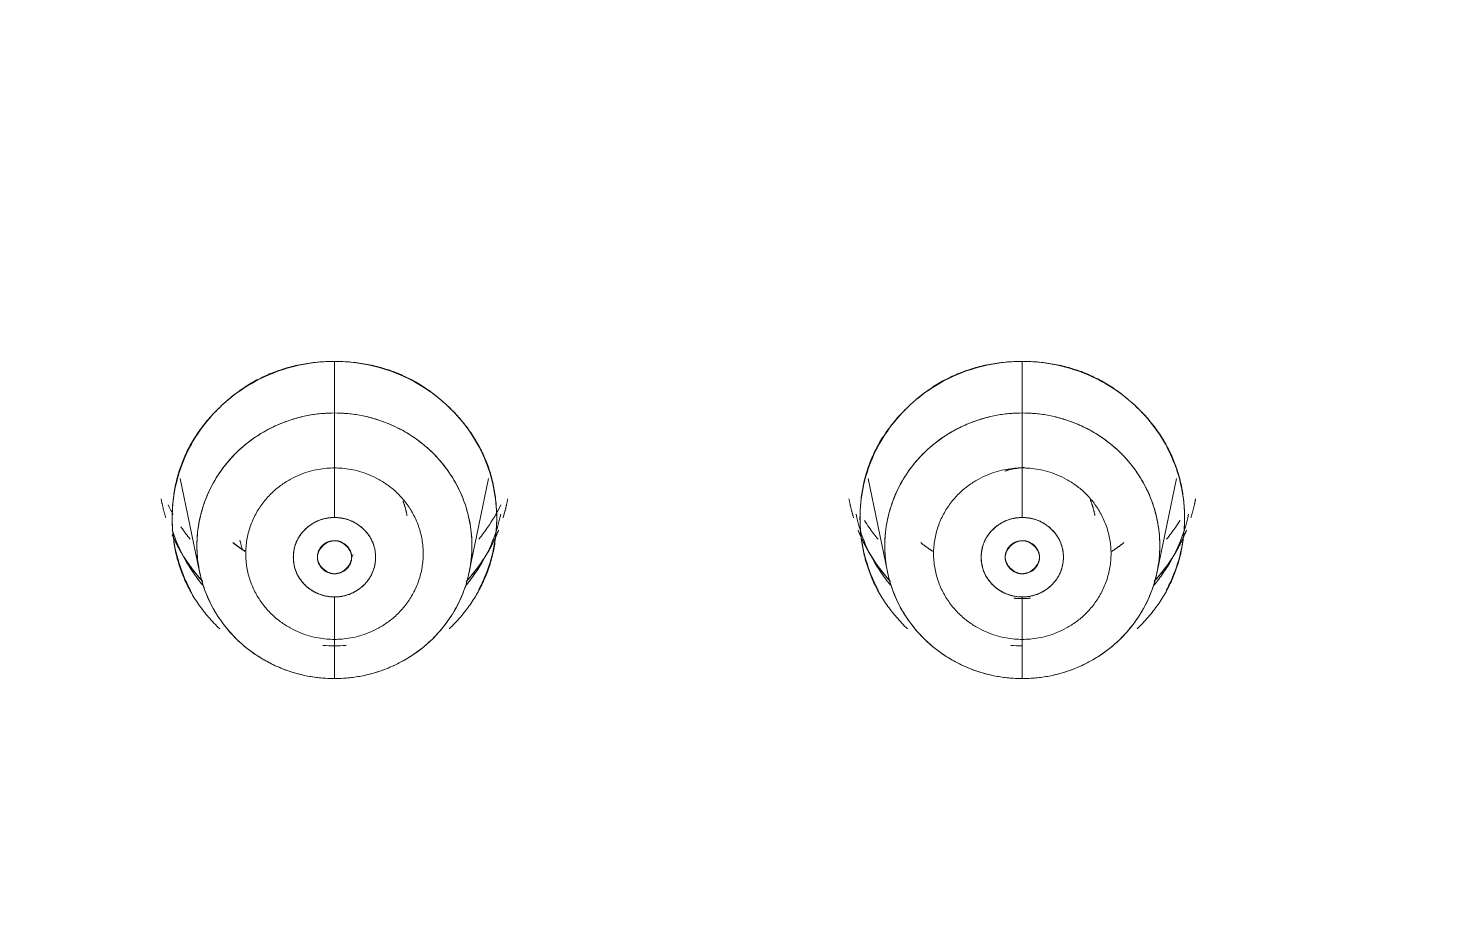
# Model space of a CAD drawing. Header units: inches. Extents: x 1105 to 1525, y -292 to 302.
# Drawn here: x 1171.2 to 1189.75, y 15.59 to 27.07 of the extents above; entities that cross this region are included whole.
import ezdxf

# ---------------------------------------------------------------- set-up
doc = ezdxf.new("R2010")
doc.units = ezdxf.units.IN
doc.header["$LTSCALE"] = 2.42
doc.header["$MEASUREMENT"] = 0
doc.layers.get('0').update_dxf_attribs({"linetype": 'CONTINUOUS'})

msp = doc.modelspace()

# ---------------------------------------------------------------- linework, layer by layer
at = {"linetype": 'Continuous', "lineweight": 18, "extrusion": (0, 1, 0)}
for p, q in [((1173.184, 21.178), (1173.436, 19.958)), ((1176.965, 19.958), (1177.217, 21.178)), ((1182.184, 21.178), (1182.436, 19.958)), ((1185.965, 19.958), (1186.217, 21.178))]:
    msp.add_line(p, q, dxfattribs=at)
at = {"linetype": 'Continuous', "lineweight": 18}
for points, degree, knots in [([(1183.16, -24.844), (1173.054, -20.203), (1165.122, -12.575), (1157.612, -5.352), (1152.851, 3.801), (1148.1, 12.935), (1146.579, 23.056), (1145.102, 32.89), (1146.829, 42.688), (1148.577, 52.61), (1153.437, 61.514), (1158.373, 70.556), (1166.012, 77.63), (1173.092, 84.183), (1181.872, 88.451), (1188.537, 91.69), (1195.817, 93.394)], 2, [0, 0, 0, 0.125, 0.125, 0.25, 0.25, 0.375, 0.375, 0.5, 0.5, 0.625, 0.625, 0.75, 0.75, 0.875, 0.875, 1, 1, 1]), ([(1195.817, 93.394), (1194.604, 93.111), (1192.161, 92.467), (1188.553, 91.294), (1184.946, 89.889), (1181.244, 88.191), (1177.326, 86.085), (1173.184, 83.461), (1169.003, 80.328), (1165, 76.776), (1161.318, 72.914), (1157.993, 68.788), (1155.031, 64.407), (1152.453, 59.802), (1150.289, 55.026), (1148.555, 50.141), (1147.254, 45.198), (1146.376, 40.219), (1145.911, 35.194), (1145.864, 30.105), (1146.249, 24.963), (1147.079, 19.816), (1148.354, 14.729), (1150.061, 9.758), (1152.188, 4.944), (1154.719, 0.32), (1157.639, -4.089), (1160.936, -8.26), (1164.57, -12.14), (1168.497, -15.693), (1172.779, -18.975), (1177.638, -22.093), (1181.216, -23.951), (1183.16, -24.844)], 3, [0, 0, 0, 0, 0.02331, 0.047285, 0.07108, 0.095945, 0.123802, 0.154795, 0.1884, 0.222556, 0.25624, 0.289837, 0.323579, 0.357347, 0.390978, 0.424296, 0.45713, 0.48953, 0.52189, 0.554616, 0.587855, 0.621501, 0.655267, 0.688982, 0.722689, 0.756391, 0.790045, 0.823824, 0.857771, 0.891138, 0.924242, 0.959792, 1, 1, 1, 1]), ([(1195.887, 93.19), (1194.269, 92.811), (1192.665, 92.372), (1189.498, 91.376), (1187.934, 90.819), (1184.855, 89.592), (1183.34, 88.921), (1180.368, 87.468), (1178.911, 86.687), (1176.063, 85.018), (1174.672, 84.131), (1171.966, 82.256), (1170.649, 81.268), (1168.1, 79.198), (1166.866, 78.116), (1164.488, 75.862), (1163.344, 74.692), (1161.153, 72.269), (1160.105, 71.017), (1158.113, 68.438), (1157.168, 67.112), (1155.387, 64.394), (1154.55, 63.001), (1152.99, 60.158), (1152.267, 58.708), (1150.938, 55.758), (1150.332, 54.258), (1149.241, 51.218), (1148.756, 49.678), (1147.91, 46.566), (1147.549, 44.995), (1146.953, 41.829), (1146.718, 40.235), (1146.376, 37.035), (1146.269, 35.429), (1146.182, 32.212), (1146.202, 30.603), (1146.372, 27.389), (1146.52, 25.786), (1146.944, 22.595), (1147.22, 21.007), (1147.897, 17.857), (1148.298, 16.294), (1149.223, 13.203), (1149.748, 11.675), (1150.916, 8.662), (1151.56, 7.178), (1152.965, 4.26), (1153.725, 2.828), (1155.357, 0.023), (1156.229, -1.349), (1158.08, -4.024), (1159.058, -5.327), (1161.116, -7.857), (1162.195, -9.084), (1164.448, -11.454), (1165.622, -12.597), (1168.057, -14.792), (1169.318, -15.845), (1171.92, -17.853), (1173.26, -18.809), (1176.014, -20.619), (1177.427, -21.473), (1179.594, -22.672), (1180.325, -23.059), (1181.8, -23.805), (1182.545, -24.164), (1183.297, -24.509)], 3, [0, 0, 0, 0, 0.03125, 0.03125, 0.0625, 0.0625, 0.09375, 0.09375, 0.125, 0.125, 0.15625, 0.15625, 0.1875, 0.1875, 0.21875, 0.21875, 0.25, 0.25, 0.28125, 0.28125, 0.3125, 0.3125, 0.34375, 0.34375, 0.375, 0.375, 0.40625, 0.40625, 0.4375, 0.4375, 0.46875, 0.46875, 0.5, 0.5, 0.53125, 0.53125, 0.5625, 0.5625, 0.59375, 0.59375, 0.625, 0.625, 0.65625, 0.65625, 0.6875, 0.6875, 0.71875, 0.71875, 0.75, 0.75, 0.78125, 0.78125, 0.8125, 0.8125, 0.84375, 0.84375, 0.875, 0.875, 0.90625, 0.90625, 0.9375, 0.9375, 0.96875, 0.96875, 0.984375, 0.984375, 1, 1, 1, 1]), ([(1183.289, -24.505), (1181.354, -23.617), (1177.792, -21.767), (1172.956, -18.664), (1168.694, -15.396), (1164.784, -11.86), (1161.167, -7.998), (1157.885, -3.846), (1154.979, 0.543), (1152.459, 5.146), (1150.342, 9.938), (1148.642, 14.885), (1147.374, 19.949), (1146.548, 25.073), (1146.164, 30.191), (1146.211, 35.257), (1146.674, 40.259), (1147.548, 45.215), (1148.843, 50.135), (1150.569, 54.998), (1152.723, 59.751), (1155.289, 64.335), (1158.238, 68.696), (1161.548, 72.803), (1165.213, 76.647), (1169.197, 80.184), (1173.359, 83.302), (1177.482, 85.914), (1181.382, 88.011), (1185.067, 89.7), (1188.657, 91.099), (1192.249, 92.266), (1194.68, 92.907), (1195.887, 93.19)], 3, [0, 0, 0, 0, 0.040208, 0.075758, 0.108862, 0.142229, 0.176176, 0.209955, 0.243609, 0.277311, 0.311018, 0.344733, 0.378499, 0.412145, 0.445384, 0.47811, 0.51047, 0.54287, 0.575704, 0.609022, 0.642653, 0.676421, 0.710163, 0.74376, 0.777444, 0.8116, 0.845205, 0.876198, 0.904055, 0.92892, 0.952715, 0.97669, 1, 1, 1, 1]), ([(1195.942, 92.944), (1195.278, 92.788), (1193.932, 92.452), (1191.85, 91.861), (1189.626, 91.148), (1187.206, 90.273), (1184.57, 89.197), (1181.68, 87.861), (1178.509, 86.193), (1175.108, 84.144), (1171.604, 81.714), (1168.128, 78.936), (1164.76, 75.832), (1161.565, 72.424), (1158.626, 68.779), (1156.017, 64.998), (1153.763, 61.162), (1151.828, 57.263), (1150.148, 53.183), (1148.696, 48.764), (1147.526, 43.952), (1146.74, 38.894), (1146.394, 33.871), (1146.456, 29.107), (1146.854, 24.645), (1147.546, 20.374), (1148.538, 16.159), (1149.858, 11.935), (1151.527, 7.71), (1153.556, 3.523), (1155.953, -0.594), (1158.733, -4.617), (1161.903, -8.507), (1165.434, -12.192), (1169.312, -15.634), (1173.576, -18.842), (1178.27, -21.793), (1181.643, -23.525), (1183.389, -24.327)], 3, [0, 0, 0, 0, 0.012877, 0.026182, 0.040866, 0.057017, 0.074851, 0.094746, 0.117357, 0.142822, 0.1702, 0.198546, 0.22774, 0.257817, 0.288122, 0.317765, 0.346344, 0.374075, 0.40202, 0.431901, 0.46441, 0.498312, 0.531537, 0.562478, 0.591123, 0.618801, 0.646723, 0.67536, 0.704779, 0.734836, 0.765433, 0.796801, 0.829058, 0.861893, 0.894616, 0.928155, 0.963584, 1, 1, 1, 1]), ([(1183.475, -24.204), (1181.734, -23.404), (1178.372, -21.678), (1173.692, -18.736), (1169.441, -15.537), (1165.576, -12.106), (1162.055, -8.433), (1158.895, -4.554), (1156.123, -0.544), (1153.734, 3.56), (1151.711, 7.734), (1150.047, 11.946), (1148.731, 16.157), (1147.742, 20.36), (1147.053, 24.618), (1146.656, 29.066), (1146.594, 33.815), (1146.939, 38.822), (1147.722, 43.865), (1148.889, 48.662), (1150.336, 53.068), (1152.011, 57.135), (1153.94, 61.022), (1156.188, 64.846), (1158.788, 68.615), (1161.718, 72.249), (1164.903, 75.646), (1168.261, 78.741), (1171.726, 81.511), (1175.219, 83.933), (1178.61, 85.976), (1181.771, 87.638), (1184.652, 88.97), (1187.28, 90.043), (1189.693, 90.915), (1191.91, 91.625), (1193.986, 92.214), (1195.327, 92.55), (1195.989, 92.705)], 3, [0, 0, 0, 0, 0.036416, 0.071845, 0.105384, 0.138107, 0.170942, 0.203199, 0.234567, 0.265164, 0.295221, 0.32464, 0.353277, 0.381199, 0.408877, 0.437522, 0.468463, 0.501688, 0.53559, 0.568099, 0.59798, 0.625925, 0.653656, 0.682235, 0.711878, 0.742183, 0.77226, 0.801454, 0.8298, 0.857178, 0.882643, 0.905254, 0.925149, 0.942983, 0.959134, 0.973818, 0.987123, 1, 1, 1, 1]), ([(1195.989, 92.705), (1190.909, 91.516), (1186.093, 89.553), (1178.41, 86.421), (1171.798, 81.502), (1163.367, 75.231), (1157.464, 66.671), (1151.741, 58.371), (1148.987, 48.775), (1147.391, 43.216), (1146.878, 37.49), (1146.396, 32.1), (1146.878, 26.727), (1147.761, 16.884), (1151.751, 7.786), (1153.875, 2.943), (1156.81, -1.487), (1159.909, -6.167), (1163.819, -10.247), (1167.839, -14.442), (1172.559, -17.845), (1177.695, -21.549), (1183.475, -24.204)], 2, [0, 0, 0, 0.125, 0.125, 0.25, 0.25, 0.375, 0.375, 0.5, 0.5, 0.5625, 0.5625, 0.625, 0.625, 0.75, 0.75, 0.8125, 0.8125, 0.875, 0.875, 0.9375, 0.9375, 1, 1, 1]), ([(1181.299, -25.267), (1178.565, -23.938), (1173.289, -20.914), (1166.096, -15.37), (1159.761, -8.923), (1154.404, -1.695), (1150.129, 6.176), (1147.016, 14.541), (1145.124, 23.24), (1144.7, 29.152), (1144.7, 32.107)], 3, [0, 0, 0, 0, 0.125, 0.25, 0.375, 0.5, 0.625, 0.75, 0.875, 1, 1, 1, 1]), ([(1175.201, 22.711), (1175.062, 22.711), (1174.923, 22.697), (1174.65, 22.645), (1174.516, 22.606), (1174.26, 22.503), (1174.137, 22.44), (1173.905, 22.29), (1173.798, 22.205), (1173.601, 22.015), (1173.512, 21.911), (1173.358, 21.688), (1173.292, 21.569), (1173.186, 21.321), (1173.145, 21.192), (1173.091, 20.928), (1173.077, 20.794), (1173.077, 20.526), (1173.091, 20.392), (1173.145, 20.128), (1173.186, 19.999), (1173.263, 19.82), (1173.289, 19.767), (1173.317, 19.714)], 3, [0, 0, 0, 0, 0.095767, 0.095767, 0.191534, 0.191534, 0.287301, 0.287301, 0.383068, 0.383068, 0.478835, 0.478835, 0.574603, 0.574603, 0.67037, 0.67037, 0.766137, 0.766137, 0.861904, 0.861904, 0.957671, 0.957671, 1, 1, 1, 1]), ([(1173.699, 19.21), (1173.078, 19.81), (1173.077, 21.509), (1174.321, 22.711), (1175.201, 22.711)], 2, [0, 0, 0, 0.333319, 0.66666, 1, 1, 1]), ([(1177.084, 19.714), (1177.112, 19.767), (1177.138, 19.82), (1177.215, 19.999), (1177.256, 20.128), (1177.31, 20.392), (1177.324, 20.526), (1177.324, 20.794), (1177.31, 20.928), (1177.256, 21.192), (1177.215, 21.321), (1177.109, 21.569), (1177.043, 21.688), (1176.889, 21.911), (1176.8, 22.015), (1176.603, 22.205), (1176.496, 22.29), (1176.264, 22.44), (1176.141, 22.503), (1175.885, 22.606), (1175.751, 22.645), (1175.478, 22.697), (1175.339, 22.711), (1175.201, 22.711)], 3, [0, 0, 0, 0, 0.042329, 0.042329, 0.138096, 0.138096, 0.233863, 0.233863, 0.32963, 0.32963, 0.425397, 0.425397, 0.521165, 0.521165, 0.616932, 0.616932, 0.712699, 0.712699, 0.808466, 0.808466, 0.904233, 0.904233, 1, 1, 1, 1]), ([(1184.201, 22.711), (1184.062, 22.711), (1183.923, 22.697), (1183.65, 22.645), (1183.516, 22.606), (1183.26, 22.503), (1183.137, 22.44), (1182.905, 22.29), (1182.798, 22.205), (1182.601, 22.015), (1182.512, 21.911), (1182.358, 21.688), (1182.292, 21.569), (1182.186, 21.321), (1182.145, 21.192), (1182.091, 20.928), (1182.077, 20.794), (1182.077, 20.526), (1182.091, 20.392), (1182.145, 20.128), (1182.186, 19.999), (1182.263, 19.82), (1182.289, 19.767), (1182.317, 19.714)], 3, [0, 0, 0, 0, 0.095767, 0.095767, 0.191534, 0.191534, 0.287301, 0.287301, 0.383068, 0.383068, 0.478835, 0.478835, 0.574603, 0.574603, 0.67037, 0.67037, 0.766137, 0.766137, 0.861904, 0.861904, 0.957671, 0.957671, 1, 1, 1, 1]), ([(1182.699, 19.21), (1182.078, 19.81), (1182.077, 21.509), (1183.321, 22.711), (1184.201, 22.711)], 2, [0, 0, 0, 0.333319, 0.66666, 1, 1, 1]), ([(1186.084, 19.714), (1186.112, 19.767), (1186.138, 19.82), (1186.215, 19.999), (1186.256, 20.128), (1186.31, 20.392), (1186.324, 20.526), (1186.324, 20.794), (1186.31, 20.928), (1186.256, 21.192), (1186.215, 21.321), (1186.109, 21.569), (1186.043, 21.688), (1185.889, 21.911), (1185.8, 22.015), (1185.603, 22.205), (1185.496, 22.29), (1185.264, 22.44), (1185.141, 22.503), (1184.885, 22.606), (1184.751, 22.645), (1184.478, 22.697), (1184.339, 22.711), (1184.201, 22.711)], 3, [0, 0, 0, 0, 0.042329, 0.042329, 0.138096, 0.138096, 0.233863, 0.233863, 0.32963, 0.32963, 0.425397, 0.425397, 0.521165, 0.521165, 0.616932, 0.616932, 0.712699, 0.712699, 0.808466, 0.808466, 0.904233, 0.904233, 1, 1, 1, 1]), ([(1175.201, 18.56), (1175.083, 18.56), (1174.965, 18.571), (1174.734, 18.615), (1174.621, 18.649), (1174.403, 18.736), (1174.299, 18.79), (1174.103, 18.916), (1174.011, 18.989), (1173.845, 19.149), (1173.77, 19.238), (1173.639, 19.427), (1173.583, 19.528), (1173.493, 19.738), (1173.459, 19.847), (1173.413, 20.07), (1173.401, 20.184), (1173.401, 20.412), (1173.413, 20.525), (1173.459, 20.749), (1173.493, 20.858), (1173.583, 21.068), (1173.639, 21.169), (1173.77, 21.358), (1173.845, 21.447), (1174.011, 21.607), (1174.103, 21.68), (1174.299, 21.806), (1174.403, 21.86), (1174.621, 21.947), (1174.734, 21.98), (1174.965, 22.025), (1175.083, 22.036), (1175.201, 22.036)], 3, [0, 0, 0, 0, 0.0625, 0.0625, 0.125, 0.125, 0.1875, 0.1875, 0.25, 0.25, 0.3125, 0.3125, 0.375, 0.375, 0.4375, 0.4375, 0.5, 0.5, 0.5625, 0.5625, 0.625, 0.625, 0.6875, 0.6875, 0.75, 0.75, 0.8125, 0.8125, 0.875, 0.875, 0.9375, 0.9375, 1, 1, 1, 1]), ([(1175.201, 22.036), (1175.318, 22.036), (1175.436, 22.025), (1175.667, 21.98), (1175.78, 21.947), (1175.998, 21.86), (1176.102, 21.806), (1176.298, 21.68), (1176.39, 21.607), (1176.556, 21.447), (1176.631, 21.358), (1176.762, 21.169), (1176.818, 21.068), (1176.908, 20.858), (1176.942, 20.749), (1176.988, 20.525), (1177, 20.412), (1177, 20.184), (1176.988, 20.07), (1176.942, 19.847), (1176.908, 19.738), (1176.818, 19.528), (1176.762, 19.427), (1176.631, 19.238), (1176.556, 19.149), (1176.39, 18.989), (1176.298, 18.916), (1176.102, 18.79), (1175.998, 18.736), (1175.78, 18.649), (1175.667, 18.615), (1175.436, 18.571), (1175.318, 18.56), (1175.201, 18.56)], 3, [0, 0, 0, 0, 0.0625, 0.0625, 0.125, 0.125, 0.1875, 0.1875, 0.25, 0.25, 0.3125, 0.3125, 0.375, 0.375, 0.4375, 0.4375, 0.5, 0.5, 0.5625, 0.5625, 0.625, 0.625, 0.6875, 0.6875, 0.75, 0.75, 0.8125, 0.8125, 0.875, 0.875, 0.9375, 0.9375, 1, 1, 1, 1]), ([(1184.201, 18.56), (1184.083, 18.56), (1183.965, 18.571), (1183.734, 18.615), (1183.621, 18.649), (1183.403, 18.736), (1183.299, 18.79), (1183.103, 18.916), (1183.011, 18.989), (1182.845, 19.149), (1182.77, 19.238), (1182.639, 19.427), (1182.583, 19.528), (1182.493, 19.738), (1182.459, 19.847), (1182.413, 20.07), (1182.401, 20.184), (1182.401, 20.412), (1182.413, 20.525), (1182.459, 20.749), (1182.493, 20.858), (1182.583, 21.068), (1182.639, 21.169), (1182.77, 21.358), (1182.845, 21.447), (1183.011, 21.607), (1183.103, 21.68), (1183.299, 21.806), (1183.403, 21.86), (1183.621, 21.947), (1183.734, 21.98), (1183.965, 22.025), (1184.083, 22.036), (1184.201, 22.036)], 3, [0, 0, 0, 0, 0.0625, 0.0625, 0.125, 0.125, 0.1875, 0.1875, 0.25, 0.25, 0.3125, 0.3125, 0.375, 0.375, 0.4375, 0.4375, 0.5, 0.5, 0.5625, 0.5625, 0.625, 0.625, 0.6875, 0.6875, 0.75, 0.75, 0.8125, 0.8125, 0.875, 0.875, 0.9375, 0.9375, 1, 1, 1, 1]), ([(1184.201, 22.036), (1184.318, 22.036), (1184.436, 22.025), (1184.667, 21.98), (1184.78, 21.947), (1184.998, 21.86), (1185.102, 21.806), (1185.298, 21.68), (1185.39, 21.607), (1185.556, 21.447), (1185.631, 21.358), (1185.762, 21.169), (1185.818, 21.068), (1185.908, 20.858), (1185.942, 20.749), (1185.988, 20.525), (1186, 20.412), (1186, 20.184), (1185.988, 20.07), (1185.942, 19.847), (1185.908, 19.738), (1185.818, 19.528), (1185.762, 19.427), (1185.631, 19.238), (1185.556, 19.149), (1185.39, 18.989), (1185.298, 18.916), (1185.102, 18.79), (1184.998, 18.736), (1184.78, 18.649), (1184.667, 18.615), (1184.436, 18.571), (1184.318, 18.56), (1184.201, 18.56)], 3, [0, 0, 0, 0, 0.0625, 0.0625, 0.125, 0.125, 0.1875, 0.1875, 0.25, 0.25, 0.3125, 0.3125, 0.375, 0.375, 0.4375, 0.4375, 0.5, 0.5, 0.5625, 0.5625, 0.625, 0.625, 0.6875, 0.6875, 0.75, 0.75, 0.8125, 0.8125, 0.875, 0.875, 0.9375, 0.9375, 1, 1, 1, 1]), ([(1175.201, 21.317), (1175.201, 21.289), (1175.201, 21.214), (1175.201, 21.108), (1175.201, 20.991), (1175.201, 20.89), (1175.201, 20.793), (1175.201, 20.715), (1175.201, 20.668)], 3, [0, 0, 0, 0, 0.122135, 0.34583, 0.503808, 0.646393, 0.80598, 1, 1, 1, 1]), ([(1175.201, 20.668), (1175.201, 20.715), (1175.201, 20.793), (1175.201, 20.89), (1175.201, 20.991), (1175.201, 21.108), (1175.201, 21.214), (1175.201, 21.289), (1175.201, 21.317)], 3, [0, 0, 0, 0, 0.19402, 0.353607, 0.496192, 0.65417, 0.877865, 1, 1, 1, 1]), ([(1184.201, 21.317), (1184.201, 21.289), (1184.201, 21.214), (1184.201, 21.108), (1184.201, 20.991), (1184.201, 20.89), (1184.201, 20.793), (1184.201, 20.715), (1184.201, 20.668)], 3, [0, 0, 0, 0, 0.122135, 0.34583, 0.503808, 0.646393, 0.80598, 1, 1, 1, 1]), ([(1184.201, 20.668), (1184.201, 20.715), (1184.201, 20.793), (1184.201, 20.89), (1184.201, 20.991), (1184.201, 21.108), (1184.201, 21.214), (1184.201, 21.289), (1184.201, 21.317)], 3, [0, 0, 0, 0, 0.19402, 0.353607, 0.496192, 0.65417, 0.877865, 1, 1, 1, 1]), ([(1177.378, 20.834), (1177.328, 20.731), (1177.27, 20.632), (1177.168, 20.485), (1177.129, 20.433), (1177.088, 20.383)], 3, [0, 0, 0, 0, 0.639681, 0.639681, 1, 1, 1, 1]), ([(1177.376, 20.713), (1177.348, 20.576), (1177.306, 20.442), (1177.195, 20.183), (1177.126, 20.059), (1177.007, 19.887), (1176.967, 19.834), (1176.924, 19.783)], 3, [0, 0, 0, 0, 0.404255, 0.404255, 0.809524, 0.809524, 1, 1, 1, 1]), ([(1182.477, 19.783), (1182.434, 19.834), (1182.394, 19.887), (1182.275, 20.059), (1182.206, 20.183), (1182.095, 20.442), (1182.053, 20.576), (1182.025, 20.713)], 3, [0, 0, 0, 0, 0.190477, 0.190477, 0.595745, 0.595745, 1, 1, 1, 1]), ([(1182.313, 20.383), (1182.272, 20.433), (1182.233, 20.485), (1182.175, 20.568), (1182.155, 20.599), (1182.135, 20.631)], 3, [0, 0, 0, 0, 0.635125, 0.635125, 1, 1, 1, 1]), ([(1186.376, 20.713), (1186.348, 20.576), (1186.306, 20.442), (1186.195, 20.183), (1186.126, 20.059), (1186.007, 19.887), (1185.967, 19.834), (1185.924, 19.783)], 3, [0, 0, 0, 0, 0.404255, 0.404255, 0.809524, 0.809524, 1, 1, 1, 1]), ([(1186.266, 20.631), (1186.246, 20.599), (1186.226, 20.568), (1186.168, 20.485), (1186.129, 20.433), (1186.088, 20.383)], 3, [0, 0, 0, 0, 0.364874, 0.364874, 1, 1, 1, 1]), ([(1173.078, 20.507), (1173.099, 20.441), (1173.123, 20.376), (1173.206, 20.183), (1173.275, 20.059), (1173.394, 19.887), (1173.434, 19.834), (1173.477, 19.783)], 3, [0, 0, 0, 0, 0.250287, 0.250287, 0.760296, 0.760296, 1, 1, 1, 1]), ([(1173.078, 20.442), (1173.134, 20.312), (1173.204, 20.188), (1173.343, 19.986), (1173.408, 19.905), (1173.477, 19.829)], 3, [0, 0, 0, 0, 0.580703, 0.580703, 1, 1, 1, 1]), ([(1173.313, 20.383), (1173.272, 20.433), (1173.233, 20.485), (1173.195, 20.54), (1173.193, 20.542), (1173.192, 20.544)], 3, [0, 0, 0, 0, 0.961053, 0.961053, 1, 1, 1, 1]), ([(1176.924, 19.783), (1176.967, 19.834), (1177.007, 19.887), (1177.126, 20.059), (1177.195, 20.183), (1177.278, 20.376), (1177.302, 20.441), (1177.323, 20.507)], 3, [0, 0, 0, 0, 0.239705, 0.239705, 0.749713, 0.749713, 1, 1, 1, 1]), ([(1177.348, 20.501), (1177.339, 20.478), (1177.181, 20.108), (1176.924, 19.829)], 2, [0, 0, 0, 0.061405, 1, 1, 1]), ([(1182.477, 19.829), (1182.221, 20.107), (1182.062, 20.478), (1182.053, 20.501)], 2, [0, 0, 0, 0.938432, 1, 1, 1]), ([(1182.078, 20.507), (1182.099, 20.441), (1182.123, 20.376), (1182.206, 20.183), (1182.275, 20.059), (1182.394, 19.887), (1182.434, 19.834), (1182.477, 19.783)], 3, [0, 0, 0, 0, 0.250287, 0.250287, 0.760296, 0.760296, 1, 1, 1, 1]), ([(1185.924, 19.783), (1185.967, 19.834), (1186.007, 19.887), (1186.126, 20.059), (1186.195, 20.183), (1186.278, 20.376), (1186.302, 20.441), (1186.323, 20.507)], 3, [0, 0, 0, 0, 0.239705, 0.239705, 0.749713, 0.749713, 1, 1, 1, 1]), ([(1186.348, 20.501), (1186.339, 20.478), (1186.181, 20.108), (1185.924, 19.829)], 2, [0, 0, 0, 0.061405, 1, 1, 1]), ([(1173.477, 19.783), (1173.434, 19.834), (1173.394, 19.887), (1173.275, 20.059), (1173.206, 20.183), (1173.14, 20.338), (1173.129, 20.365), (1173.119, 20.391)], 3, [0, 0, 0, 0, 0.281395, 0.281395, 0.880108, 0.880108, 1, 1, 1, 1]), ([(1173.872, 20.34), (1173.918, 20.305), (1173.966, 20.271), (1174.02, 20.236), (1174.025, 20.233), (1174.031, 20.229)], 3, [0, 0, 0, 0, 0.90209, 0.90209, 1, 1, 1, 1]), ([(1174.977, 20.148), (1174.978, 20.226), (1175.116, 20.364), (1175.202, 20.365), (1175.283, 20.366), (1175.356, 20.295), (1175.425, 20.228), (1175.426, 20.148)], 2, [0, 0, 0, 0.25, 0.5, 0.5, 0.75, 0.75, 1, 1, 1]), ([(1175.426, 20.148), (1175.426, 20.177), (1175.42, 20.205), (1175.397, 20.257), (1175.38, 20.281), (1175.338, 20.321), (1175.314, 20.337), (1175.259, 20.359), (1175.23, 20.365), (1175.171, 20.365), (1175.142, 20.359), (1175.088, 20.338), (1175.063, 20.322), (1175.022, 20.282), (1175.005, 20.258), (1174.983, 20.205), (1174.977, 20.177), (1174.977, 20.148)], 3, [0, 0, 0, 0, 0.125, 0.125, 0.25, 0.25, 0.375, 0.375, 0.5, 0.5, 0.625, 0.625, 0.75, 0.75, 0.875, 0.875, 1, 1, 1, 1]), ([(1176.924, 19.829), (1176.993, 19.905), (1177.058, 19.986), (1177.178, 20.159), (1177.232, 20.252), (1177.28, 20.348)], 3, [0, 0, 0, 0, 0.488018, 0.488018, 1, 1, 1, 1]), ([(1182.118, 20.354), (1182.167, 20.256), (1182.222, 20.161), (1182.343, 19.986), (1182.408, 19.905), (1182.477, 19.829)], 3, [0, 0, 0, 0, 0.516715, 0.516715, 1, 1, 1, 1]), ([(1184.426, 20.148), (1184.426, 20.177), (1184.42, 20.205), (1184.397, 20.257), (1184.38, 20.281), (1184.338, 20.321), (1184.314, 20.337), (1184.259, 20.359), (1184.23, 20.365), (1184.171, 20.365), (1184.142, 20.359), (1184.088, 20.338), (1184.063, 20.322), (1184.022, 20.282), (1184.005, 20.258), (1183.983, 20.205), (1183.977, 20.177), (1183.977, 20.148)], 3, [0, 0, 0, 0, 0.125, 0.125, 0.25, 0.25, 0.375, 0.375, 0.5, 0.5, 0.625, 0.625, 0.75, 0.75, 0.875, 0.875, 1, 1, 1, 1]), ([(1183.977, 20.148), (1183.978, 20.226), (1184.116, 20.364), (1184.202, 20.365), (1184.283, 20.366), (1184.356, 20.295), (1184.425, 20.228), (1184.426, 20.148)], 2, [0, 0, 0, 0.25, 0.5, 0.5, 0.75, 0.75, 1, 1, 1]), ([(1185.924, 19.829), (1185.993, 19.905), (1186.058, 19.986), (1186.178, 20.159), (1186.232, 20.252), (1186.28, 20.348)], 3, [0, 0, 0, 0, 0.488018, 0.488018, 1, 1, 1, 1]), ([(1174.977, 20.148), (1174.977, 20.121), (1174.983, 20.092), (1175.005, 20.04), (1175.022, 20.017), (1175.063, 19.976), (1175.088, 19.96), (1175.142, 19.938), (1175.171, 19.932), (1175.23, 19.932), (1175.259, 19.937), (1175.314, 19.959), (1175.338, 19.975), (1175.38, 20.014), (1175.397, 20.039), (1175.42, 20.091), (1175.426, 20.12), (1175.426, 20.148)], 3, [0, 0, 0, 0, 0.125, 0.125, 0.25, 0.25, 0.375, 0.375, 0.5, 0.5, 0.625, 0.625, 0.75, 0.75, 0.875, 0.875, 1, 1, 1, 1]), ([(1175.426, 20.148), (1175.425, 20.071), (1175.287, 19.933), (1175.202, 19.932), (1175.121, 19.931), (1175.047, 20.002), (1174.978, 20.069), (1174.977, 20.148)], 2, [0, 0, 0, 0.25, 0.5, 0.5, 0.75, 0.75, 1, 1, 1]), ([(1183.977, 20.148), (1183.977, 20.121), (1183.983, 20.092), (1184.005, 20.04), (1184.022, 20.017), (1184.063, 19.976), (1184.088, 19.96), (1184.142, 19.938), (1184.171, 19.932), (1184.23, 19.932), (1184.259, 19.937), (1184.314, 19.959), (1184.338, 19.975), (1184.38, 20.014), (1184.397, 20.039), (1184.42, 20.091), (1184.426, 20.12), (1184.426, 20.148)], 3, [0, 0, 0, 0, 0.125, 0.125, 0.25, 0.25, 0.375, 0.375, 0.5, 0.5, 0.625, 0.625, 0.75, 0.75, 0.875, 0.875, 1, 1, 1, 1]), ([(1184.426, 20.148), (1184.425, 20.071), (1184.287, 19.933), (1184.202, 19.932), (1184.121, 19.931), (1184.047, 20.002), (1183.978, 20.069), (1183.977, 20.148)], 2, [0, 0, 0, 0.25, 0.5, 0.5, 0.75, 0.75, 1, 1, 1]), ([(1175.201, 19.629), (1175.201, 19.582), (1175.201, 19.509), (1175.201, 19.456), (1175.201, 19.378), (1175.201, 19.279), (1175.201, 19.166), (1175.201, 19.096), (1175.201, 19.073)], 3, [0, 0, 0, 0, 0.19402, 0.353607, 0.496192, 0.65417, 0.877865, 1, 1, 1, 1]), ([(1175.201, 19.073), (1175.201, 19.096), (1175.201, 19.166), (1175.201, 19.279), (1175.201, 19.378), (1175.201, 19.456), (1175.201, 19.509), (1175.201, 19.582), (1175.201, 19.629)], 3, [0, 0, 0, 0, 0.122135, 0.34583, 0.503808, 0.646393, 0.80598, 1, 1, 1, 1]), ([(1184.309, 19.613), (1184.256, 19.607), (1184.145, 19.607), (1184.092, 19.612)], 2, [0, 0, 0, 0.49899, 1, 1, 1]), ([(1184.201, 19.629), (1184.201, 19.582), (1184.201, 19.509), (1184.201, 19.456), (1184.201, 19.378), (1184.201, 19.279), (1184.201, 19.166), (1184.201, 19.096), (1184.201, 19.073)], 3, [0, 0, 0, 0, 0.19402, 0.353607, 0.496192, 0.65417, 0.877865, 1, 1, 1, 1]), ([(1184.201, 19.073), (1184.201, 19.096), (1184.201, 19.166), (1184.201, 19.279), (1184.201, 19.378), (1184.201, 19.456), (1184.201, 19.509), (1184.201, 19.582), (1184.201, 19.629)], 3, [0, 0, 0, 0, 0.122135, 0.34583, 0.503808, 0.646393, 0.80598, 1, 1, 1, 1]), ([(1175.201, 18.989), (1175.201, 18.996), (1175.201, 19), (1175.201, 19.001), (1175.201, 18.999), (1175.201, 18.993), (1175.201, 18.992), (1175.201, 18.991)], 3, [0, 0, 0, 0, 0.474097, 0.474097, 0.948194, 0.948194, 1, 1, 1, 1]), ([(1175.201, 18.991), (1175.201, 18.992), (1175.201, 18.993), (1175.201, 18.999), (1175.201, 19.001), (1175.201, 19), (1175.201, 18.996), (1175.201, 18.989)], 3, [0, 0, 0, 0, 0.051806, 0.051806, 0.525903, 0.525903, 1, 1, 1, 1]), ([(1184.201, 18.989), (1184.201, 18.996), (1184.201, 19), (1184.201, 19.001), (1184.201, 18.999), (1184.201, 18.993), (1184.201, 18.993), (1184.201, 18.993)], 3, [0, 0, 0, 0, 0.499964, 0.499964, 0.999928, 0.999928, 1, 1, 1, 1]), ([(1184.201, 18.993), (1184.201, 18.993), (1184.201, 18.993), (1184.201, 18.999), (1184.201, 19.001), (1184.201, 19), (1184.201, 18.996), (1184.201, 18.989)], 3, [0, 0, 0, 0, 0.000072, 0.000072, 0.500036, 0.500036, 1, 1, 1, 1])]:
    msp.add_open_spline(points, degree=degree, knots=knots, dxfattribs=at)
for points, degree in [([(1144.7, 32.107), (1144.7, 23.184), (1149.738, 6.011), (1159.431, -9.185), (1173.046, -21.254), (1181.299, -25.267)], 2), ([(1175.201, 22.711), (1175.201, 22.486), (1175.201, 22.261), (1175.201, 22.036)], 3), ([(1175.201, 22.036), (1175.201, 22.261), (1175.201, 22.486), (1175.201, 22.711)], 3), ([(1175.201, 22.711), (1176.079, 22.711), (1177.323, 21.51), (1177.324, 19.811), (1176.702, 19.21)], 2), ([(1184.201, 22.711), (1184.201, 22.486), (1184.201, 22.261), (1184.201, 22.036)], 3), ([(1184.201, 22.036), (1184.201, 22.261), (1184.201, 22.486), (1184.201, 22.711)], 3), ([(1184.201, 22.711), (1185.079, 22.711), (1186.323, 21.51), (1186.324, 19.811), (1185.702, 19.21)], 2), ([(1175.201, 21.317), (1175.201, 21.588), (1175.201, 21.834), (1175.201, 22.036)], 3), ([(1175.201, 22.036), (1175.201, 21.834), (1175.201, 21.588), (1175.201, 21.317)], 3), ([(1184.201, 21.317), (1184.201, 21.588), (1184.201, 21.834), (1184.201, 22.036)], 3), ([(1184.201, 22.036), (1184.201, 21.834), (1184.201, 21.588), (1184.201, 21.317)], 3), ([(1184.228, 21.322), (1184.093, 21.319), (1183.973, 21.276)], 2), ([(1184.099, 21.306), (1184.137, 21.313), (1184.175, 21.319), (1184.214, 21.321)], 3), ([(1172.994, 20.665), (1172.956, 20.787), (1172.933, 20.912)], 2), ([(1173.089, 20.708), (1173.066, 20.749), (1173.044, 20.791), (1173.023, 20.834)], 3), ([(1176.096, 20.884), (1176.134, 20.793), (1176.15, 20.693)], 2), ([(1177.468, 20.912), (1177.445, 20.787), (1177.407, 20.665)], 2), ([(1181.994, 20.665), (1181.956, 20.787), (1181.933, 20.912)], 2), ([(1185.091, 20.898), (1185.133, 20.8), (1185.15, 20.693)], 2), ([(1186.468, 20.912), (1186.445, 20.787), (1186.407, 20.665)], 2), ([(1175.201, 20.668), (1174.978, 20.668), (1174.663, 20.364), (1174.662, 19.934), (1174.977, 19.629), (1175.201, 19.629)], 2), ([(1175.201, 19.629), (1175.423, 19.629), (1175.738, 19.932), (1175.739, 20.363), (1175.424, 20.668), (1175.201, 20.668)], 2), ([(1184.201, 20.668), (1183.978, 20.668), (1183.663, 20.364), (1183.662, 19.934), (1183.977, 19.629), (1184.201, 19.629)], 2), ([(1184.201, 19.629), (1184.423, 19.629), (1184.738, 19.932), (1184.739, 20.363), (1184.424, 20.668), (1184.201, 20.668)], 2), ([(1173.477, 19.829), (1173.226, 20.102), (1173.078, 20.442)], 2), ([(1174.029, 20.226), (1173.948, 20.278), (1173.871, 20.339)], 2), ([(1173.963, 20.372), (1173.972, 20.328), (1173.984, 20.284), (1173.998, 20.241)], 3), ([(1183.029, 20.226), (1182.948, 20.278), (1182.871, 20.339)], 2), ([(1185.53, 20.339), (1185.453, 20.278), (1185.372, 20.226)], 2), ([(1175.426, 20.148), (1175.432, 20.16), (1175.438, 20.171), (1175.444, 20.182)], 3), ([(1175.201, 18.989), (1175.15, 18.989), (1175.1, 18.991), (1175.049, 18.994)], 3), ([(1175.201, 18.56), (1175.201, 18.682), (1175.201, 18.849), (1175.201, 19.073)], 3), ([(1175.201, 19.073), (1175.201, 18.849), (1175.201, 18.682), (1175.201, 18.56)], 3), ([(1175.352, 18.994), (1175.301, 18.991), (1175.251, 18.989), (1175.201, 18.989)], 3), ([(1184.201, 18.989), (1184.15, 18.989), (1184.1, 18.991), (1184.049, 18.994)], 3), ([(1184.201, 18.56), (1184.201, 18.682), (1184.201, 18.849), (1184.201, 19.073)], 3), ([(1184.201, 19.073), (1184.201, 18.849), (1184.201, 18.682), (1184.201, 18.56)], 3)]:
    msp.add_open_spline(points, degree=degree, dxfattribs=at)
for points in [[(1175.201, 22.036), (1171.602, 22.036), (1171.602, 18.56), (1175.201, 18.56)], [(1175.201, 18.56), (1178.799, 18.56), (1178.799, 22.036), (1175.201, 22.036)], [(1184.201, 22.036), (1180.602, 22.036), (1180.602, 18.56), (1184.201, 18.56)], [(1184.201, 18.56), (1187.799, 18.56), (1187.799, 22.036), (1184.201, 22.036)], [(1175.201, 21.317), (1172.878, 21.317), (1172.878, 19.073), (1175.201, 19.073)], [(1175.201, 19.073), (1172.878, 19.073), (1172.878, 21.317), (1175.201, 21.317)], [(1175.201, 19.073), (1177.523, 19.073), (1177.523, 21.317), (1175.201, 21.317)], [(1175.201, 21.317), (1177.523, 21.317), (1177.523, 19.073), (1175.201, 19.073)], [(1184.201, 21.317), (1181.878, 21.317), (1181.878, 19.073), (1184.201, 19.073)], [(1184.201, 19.073), (1181.878, 19.073), (1181.878, 21.317), (1184.201, 21.317)], [(1184.201, 19.073), (1186.523, 19.073), (1186.523, 21.317), (1184.201, 21.317)], [(1184.201, 21.317), (1186.523, 21.317), (1186.523, 19.073), (1184.201, 19.073)], [(1175.201, 19.629), (1174.125, 19.629), (1174.125, 20.668), (1175.201, 20.668)], [(1175.201, 20.668), (1176.276, 20.668), (1176.276, 19.629), (1175.201, 19.629)], [(1184.201, 19.629), (1183.125, 19.629), (1183.125, 20.668), (1184.201, 20.668)], [(1184.201, 20.668), (1185.276, 20.668), (1185.276, 19.629), (1184.201, 19.629)]]:
    msp.add_rational_spline(points, [1, 0.333333333333, 0.333333333333, 1], degree=3, dxfattribs=at)

doc.saveas('drawing.dxf')
